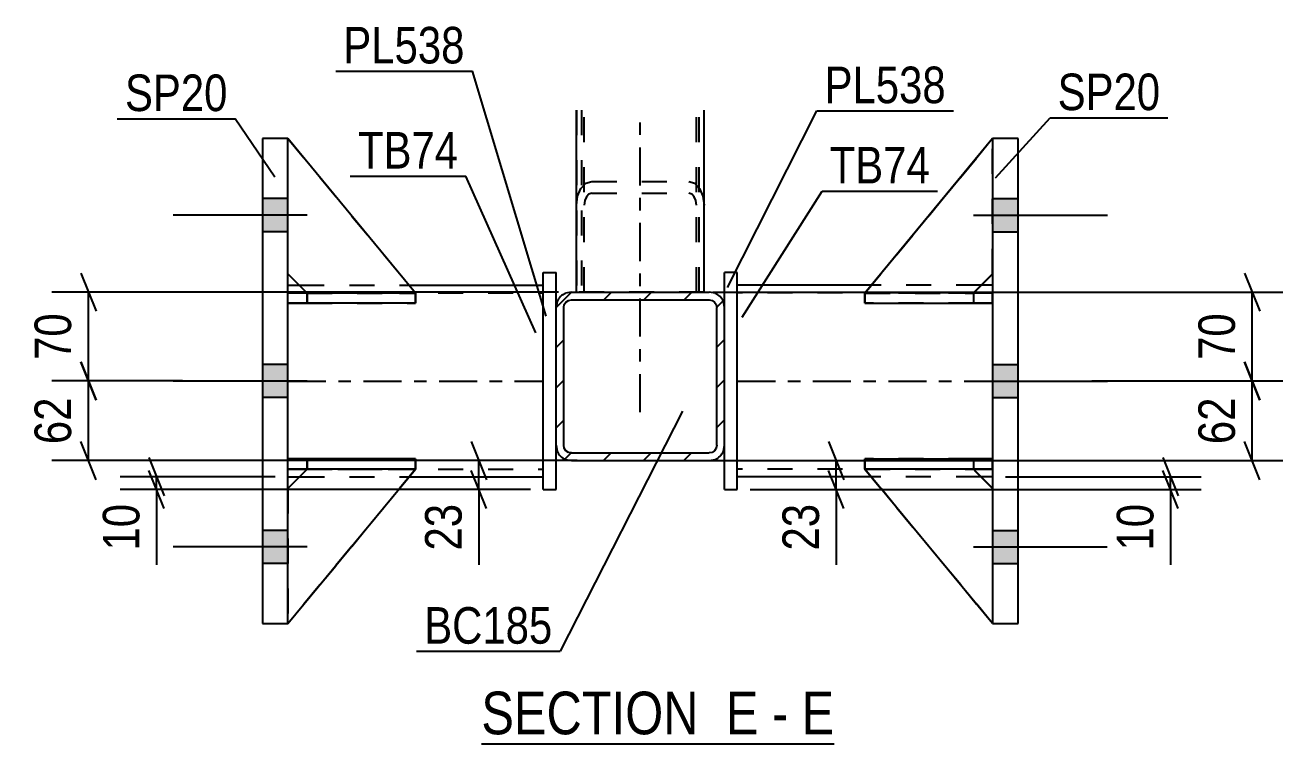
# Model space of a CAD drawing. Header units: millimetres. Extents: x 0 to 1766, y 0 to 560.
# Drawn here: x 1218.9 to 1317.4, y 65 to 121.4 of the extents above; entities that cross this region are included whole.
import ezdxf

# ---------------------------------------------------------------- set-up
doc = ezdxf.new("R2010")
doc.units = ezdxf.units.MM
doc.linetypes.add('DXK_LINE_DOT2', pattern=[3.9198, 1.9599, -1.9599])
doc.linetypes.add('DXK_LINE_DOT3', pattern=[5.9187, 2.979, -0.9799, 0.9799, -0.9799])
doc.styles.add('Arial Narrow', font='ARIALN.TTF', dxfattribs={"height": 0.2})

# ---------------------------------------------------------------- blocks, each defined once
blk = doc.blocks.new('Unknown-814185401-18 - 1250')
at = {"color": 6, "linetype": 'Continuous'}
blk.add_line((1254.627, 65.047), (1282.274, 65.047), dxfattribs=at)
at = {"color": 0, "linetype": 'Continuous'}
for points in [[(1272.735, 65.797), (1272.735, 69.297), (1254.627, 69.297), (1254.627, 65.797)], [(1276.342, 65.797), (1276.342, 69.297), (1273.785, 69.297), (1273.785, 65.797)], [(1278.667, 65.797), (1278.667, 69.297), (1277.392, 69.297), (1277.392, 65.797)], [(1282.274, 65.797), (1282.274, 69.297), (1279.717, 69.297), (1279.717, 65.797)]]:
    blk.add_wipeout(points, dxfattribs=at)
at = {"color": 7, "linetype": 'Continuous', "style": 'Arial Narrow'}
for s, height, p in [('SECTION ', 3.3405, (1254.627, 65.797)), ('E', 3.34, (1273.785, 65.797)), ('E', 3.34, (1279.717, 65.797)), ('-', 3.34, (1277.392, 65.797))]:
    blk.add_text(s, height=height, dxfattribs=at).set_placement(p)
blk = doc.blocks.new('Part-814185401-1461 - 1250')
at = {"color": 2, "linetype": 'Continuous'}
for p, q in [((1259.476, 84.978), (1259.476, 101.978)), ((1259.476, 101.978), (1260.476, 101.978)), ((1260.476, 99.239), (1260.476, 101.978)), ((1260.476, 84.978), (1260.476, 88.439)), ((1259.476, 84.978), (1260.476, 84.978))]:
    blk.add_line(p, q, dxfattribs=at)
at = {"color": 7, "linetype": 'DXK_LINE_DOT2'}
blk.add_line((1260.476, 88.439), (1260.476, 99.239), dxfattribs=at)
blk = doc.blocks.new('Part-814185401-1333 - 1250')
at = {"color": 7, "linetype": 'DXK_LINE_DOT2'}
for p, q in [((1239.476, 87.378), (1239.476, 87.378)), ((1239.476, 86.578), (1239.476, 87.378)), ((1239.476, 87.378), (1240.976, 87.378)), ((1240.976, 87.378), (1249.476, 87.378)), ((1240.976, 87.378), (1240.976, 86.578)), ((1249.476, 87.378), (1243.897, 87.378)), ((1249.476, 87.378), (1249.476, 86.578)), ((1240.976, 86.578), (1239.476, 86.578)), ((1239.476, 86.578), (1239.476, 86.578)), ((1249.476, 86.578), (1240.976, 86.578)), ((1249.476, 86.578), (1243.897, 86.578))]:
    blk.add_line(p, q, dxfattribs=at)
blk = doc.blocks.new('Part-814185401-1335 - 1250')
at = {"color": 2, "linetype": 'Continuous'}
for p, q in [((1239.476, 86.577), (1239.476, 87.377)), ((1249.476, 87.377), (1239.476, 87.377)), ((1249.476, 86.577), (1249.476, 87.377)), ((1249.476, 86.577), (1239.476, 86.577)), ((1239.476, 86.577), (1239.476, 86.577))]:
    blk.add_line(p, q, dxfattribs=at)
at = {"color": 7, "linetype": 'DXK_LINE_DOT2'}
for p, q in [((1240.976, 87.377), (1239.476, 87.377)), ((1240.976, 86.577), (1240.976, 87.377)), ((1249.476, 87.377), (1240.976, 87.377)), ((1239.476, 86.577), (1240.976, 86.577)), ((1240.976, 86.577), (1249.476, 86.577))]:
    blk.add_line(p, q, dxfattribs=at)
blk = doc.blocks.new('Part-814185401-1418 - 1250')
at = {"color": 7, "linetype": 'DXK_LINE_DOT2'}
for p, q in [((1284.677, 100.378), (1293.177, 100.378)), ((1284.677, 99.578), (1284.677, 100.378)), ((1284.677, 100.378), (1290.256, 100.377)), ((1293.177, 99.578), (1284.677, 99.578)), ((1284.677, 99.578), (1290.256, 99.577)), ((1293.177, 100.378), (1294.677, 100.378)), ((1293.177, 100.378), (1293.177, 99.578)), ((1294.677, 99.578), (1293.177, 99.578)), ((1294.677, 99.578), (1294.677, 100.378)), ((1294.677, 100.378), (1294.677, 100.377)), ((1294.677, 99.577), (1294.677, 99.578))]:
    blk.add_line(p, q, dxfattribs=at)
blk = doc.blocks.new('Bolt-814185401-1290 - 1250')
at = {"linetype": 'Continuous'}
for points in [[(1239.476, 105.177), (1239.476, 107.777), (1237.476, 107.777), (1237.476, 105.177)], [(1239.476, 105.177), (1239.476, 107.777), (1237.476, 107.777), (1237.476, 105.177)], [(1239.476, 105.177), (1239.476, 107.777), (1237.476, 107.777), (1237.476, 105.177)], [(1239.476, 92.177), (1239.476, 94.777), (1237.476, 94.777), (1237.476, 92.177)], [(1239.476, 92.177), (1239.476, 94.777), (1237.476, 94.777), (1237.476, 92.177)], [(1239.476, 79.177), (1239.476, 81.777), (1237.476, 81.777), (1237.476, 79.177)], [(1239.476, 79.177), (1239.476, 81.777), (1237.476, 81.777), (1237.476, 79.177)], [(1239.476, 79.177), (1239.476, 81.777), (1237.476, 81.777), (1237.476, 79.177)]]:
    blk.add_hatch(color=1, dxfattribs=at).paths.add_polyline_path(points)
at = {"color": 1, "linetype": 'Continuous'}
for p, q in [((1239.476, 107.777), (1237.476, 107.777)), ((1239.476, 107.777), (1237.476, 107.777)), ((1239.476, 107.777), (1237.476, 107.777)), ((1240.976, 106.477), (1230.476, 106.477)), ((1240.976, 106.477), (1230.476, 106.477)), ((1240.976, 106.477), (1230.476, 106.477)), ((1239.476, 105.177), (1237.476, 105.177)), ((1239.476, 105.177), (1237.476, 105.177)), ((1239.476, 105.177), (1237.476, 105.177)), ((1239.476, 94.777), (1237.476, 94.777)), ((1239.476, 94.777), (1237.476, 94.777)), ((1240.976, 93.477), (1230.476, 93.477)), ((1240.976, 93.477), (1230.476, 93.477)), ((1239.476, 92.177), (1237.476, 92.177)), ((1239.476, 92.177), (1237.476, 92.177)), ((1239.476, 81.777), (1237.476, 81.777)), ((1239.476, 81.777), (1237.476, 81.777)), ((1239.476, 81.777), (1237.476, 81.777)), ((1240.976, 80.477), (1230.476, 80.477)), ((1240.976, 80.477), (1230.476, 80.477)), ((1240.976, 80.477), (1230.476, 80.477)), ((1239.476, 79.177), (1237.476, 79.177)), ((1239.476, 79.177), (1237.476, 79.177)), ((1239.476, 79.177), (1237.476, 79.177))]:
    blk.add_line(p, q, dxfattribs=at)
blk = doc.blocks.new('Bolt-814185401-1307 - 1250')
at = {"linetype": 'Continuous'}
for points in [[(1296.677, 105.177), (1296.677, 107.777), (1294.677, 107.777), (1294.677, 105.177)], [(1296.677, 105.177), (1296.677, 107.777), (1294.677, 107.777), (1294.677, 105.177)], [(1296.677, 105.177), (1296.677, 107.777), (1294.677, 107.777), (1294.677, 105.177)], [(1296.677, 92.177), (1296.677, 94.777), (1294.677, 94.777), (1294.677, 92.177)], [(1296.677, 92.177), (1296.677, 94.777), (1294.677, 94.777), (1294.677, 92.177)], [(1296.677, 79.177), (1296.677, 81.777), (1294.677, 81.777), (1294.677, 79.177)], [(1296.677, 79.177), (1296.677, 81.777), (1294.677, 81.777), (1294.677, 79.177)], [(1296.677, 79.177), (1296.677, 81.777), (1294.677, 81.777), (1294.677, 79.177)]]:
    blk.add_hatch(color=1, dxfattribs=at).paths.add_polyline_path(points)
at = {"color": 1, "linetype": 'Continuous'}
for p, q in [((1294.677, 107.777), (1296.677, 107.777)), ((1294.677, 107.777), (1296.677, 107.777)), ((1294.677, 107.777), (1296.677, 107.777)), ((1293.177, 106.477), (1303.677, 106.477)), ((1293.177, 106.477), (1303.677, 106.477)), ((1293.177, 106.477), (1303.677, 106.477)), ((1294.677, 105.177), (1296.677, 105.177)), ((1294.677, 105.177), (1296.677, 105.177)), ((1294.677, 105.177), (1296.677, 105.177)), ((1294.677, 94.777), (1296.677, 94.777)), ((1294.677, 94.777), (1296.677, 94.777)), ((1293.177, 93.477), (1303.677, 93.477)), ((1293.177, 93.477), (1303.677, 93.477)), ((1294.677, 92.177), (1296.677, 92.177)), ((1294.677, 92.177), (1296.677, 92.177)), ((1294.677, 81.777), (1296.677, 81.777)), ((1294.677, 81.777), (1296.677, 81.777)), ((1294.677, 81.777), (1296.677, 81.777)), ((1293.177, 80.477), (1303.677, 80.477)), ((1293.177, 80.477), (1303.677, 80.477)), ((1293.177, 80.477), (1303.677, 80.477)), ((1294.677, 79.177), (1296.677, 79.177)), ((1294.677, 79.177), (1296.677, 79.177)), ((1294.677, 79.177), (1296.677, 79.177))]:
    blk.add_line(p, q, dxfattribs=at)
blk = doc.blocks.new('Part-814185401-1396 - 1250')
at = {"color": 2, "linetype": 'Continuous'}
for p, q in [((1262.076, 100.439), (1262.076, 114.69)), ((1272.076, 100.439), (1272.076, 114.69))]:
    blk.add_line(p, q, dxfattribs=at)
at = {"color": 7, "linetype": 'DXK_LINE_DOT2'}
for p, q in [((1262.676, 100.439), (1262.676, 114.69)), ((1271.476, 100.439), (1271.476, 114.69)), ((1262.168, 107.967), (1262.428, 108.57)), ((1262.428, 108.57), (1262.817, 108.974)), ((1262.817, 108.974), (1263.276, 109.115)), ((1263.276, 109.115), (1270.876, 109.115)), ((1270.876, 109.115), (1271.336, 108.974)), ((1271.336, 108.974), (1271.725, 108.57)), ((1271.725, 108.57), (1271.985, 107.967)), ((1262.076, 107.255), (1262.168, 107.967)), ((1262.722, 107.611), (1262.676, 107.255)), ((1262.852, 107.913), (1262.722, 107.611)), ((1263.047, 108.114), (1262.852, 107.913)), ((1263.276, 108.185), (1263.047, 108.114)), ((1263.276, 108.185), (1270.876, 108.185)), ((1271.106, 108.114), (1270.876, 108.185)), ((1271.301, 107.913), (1271.106, 108.114)), ((1271.431, 107.611), (1271.301, 107.913)), ((1271.476, 107.255), (1271.431, 107.611)), ((1271.985, 107.967), (1272.076, 107.255)), ((1272.076, 100.439), (1262.076, 100.439))]:
    blk.add_line(p, q, dxfattribs=at)
blk = doc.blocks.new('Part-814185401-1332 - 1250')
at = {"color": 7, "linetype": 'DXK_LINE_DOT2'}
for p, q in [((1239.476, 101.867), (1239.476, 112.477)), ((1239.476, 112.477), (1249.476, 100.367)), ((1239.476, 112.477), (1249.476, 100.367)), ((1240.976, 100.367), (1239.476, 101.867)), ((1240.976, 100.367), (1239.476, 101.867)), ((1249.476, 100.367), (1240.976, 100.367)), ((1240.976, 100.367), (1240.976, 100.367)), ((1240.976, 100.367), (1249.476, 100.367)), ((1249.476, 100.367), (1249.476, 100.367))]:
    blk.add_line(p, q, dxfattribs=at)
blk = doc.blocks.new('Part-814185401-1334 - 1250')
at = {"color": 7, "linetype": 'DXK_LINE_DOT2'}
for p, q in [((1239.476, 100.378), (1239.476, 100.378)), ((1239.476, 99.578), (1239.476, 100.378)), ((1239.476, 100.378), (1240.976, 100.378)), ((1240.976, 99.578), (1239.476, 99.578)), ((1239.476, 99.578), (1239.476, 99.578)), ((1240.976, 100.378), (1249.476, 100.378)), ((1240.976, 100.378), (1240.976, 99.578)), ((1249.476, 99.578), (1240.976, 99.578)), ((1249.476, 100.378), (1243.897, 100.378)), ((1249.476, 99.578), (1243.897, 99.578)), ((1249.476, 100.378), (1249.476, 99.578))]:
    blk.add_line(p, q, dxfattribs=at)
blk = doc.blocks.new('Part-814185401-1336 - 1250')
at = {"color": 2, "linetype": 'Continuous'}
for p, q in [((1239.476, 99.577), (1239.476, 100.377)), ((1239.476, 100.377), (1248.228, 100.377)), ((1249.476, 99.577), (1239.476, 99.577)), ((1239.476, 99.577), (1239.476, 99.577)), ((1249.476, 100.377), (1249.468, 100.377)), ((1249.476, 99.577), (1249.476, 100.377))]:
    blk.add_line(p, q, dxfattribs=at)
at = {"color": 7, "linetype": 'DXK_LINE_DOT2'}
for p, q in [((1240.976, 100.377), (1239.476, 100.377)), ((1239.476, 99.577), (1240.976, 99.577)), ((1240.976, 99.577), (1240.976, 100.377)), ((1240.976, 100.377), (1249.468, 100.377)), ((1240.976, 99.577), (1249.476, 99.577))]:
    blk.add_line(p, q, dxfattribs=at)
blk = doc.blocks.new('Part-814185401-1475 - 1250')
at = {"color": 2, "linetype": 'Continuous'}
for p, q in [((1294.677, 112.477), (1284.677, 100.367)), ((1293.187, 100.377), (1294.677, 101.867)), ((1285.924, 100.367), (1284.677, 100.367)), ((1284.677, 100.367), (1284.677, 100.367))]:
    blk.add_line(p, q, dxfattribs=at)
at = {"color": 7, "linetype": 'DXK_LINE_DOT2'}
for p, q in [((1284.677, 100.367), (1294.677, 112.477)), ((1294.677, 101.867), (1294.677, 112.477)), ((1293.177, 100.367), (1294.677, 101.867)), ((1293.177, 100.367), (1284.677, 100.367)), ((1293.177, 100.367), (1285.924, 100.367)), ((1293.177, 100.367), (1293.187, 100.377)), ((1293.177, 100.367), (1293.177, 100.367))]:
    blk.add_line(p, q, dxfattribs=at)
blk = doc.blocks.new('Part-814185401-1352 - 1250')
at = {"color": 2, "linetype": 'Continuous'}
for p, q in [((1294.677, 112.477), (1294.677, 74.477)), ((1296.677, 112.477), (1294.677, 112.477)), ((1296.677, 74.477), (1296.677, 112.477)), ((1294.677, 74.477), (1296.677, 74.477))]:
    blk.add_line(p, q, dxfattribs=at)
blk = doc.blocks.new('Part-814185401-1369 - 1250')
at = {"color": 2, "linetype": 'Continuous'}
for p, q in [((1237.476, 112.477), (1237.476, 74.477)), ((1239.476, 112.477), (1237.476, 112.477)), ((1239.476, 74.477), (1239.476, 112.477)), ((1237.476, 74.477), (1239.476, 74.477))]:
    blk.add_line(p, q, dxfattribs=at)
blk = doc.blocks.new('Part-814185401-1395 - 1250')
at = {"color": 7, "linetype": 'DXK_LINE_DOT2'}
for p, q in [((1262.076, 114.69), (1262.076, 100.439)), ((1262.476, 114.69), (1262.476, 100.439)), ((1271.676, 100.439), (1271.676, 114.69)), ((1272.076, 100.439), (1272.076, 114.69)), ((1262.076, 100.439), (1272.076, 100.439))]:
    blk.add_line(p, q, dxfattribs=at)
at = {"color": 7, "linetype": 'DXK_LINE_DOT3'}
blk.add_line((1267.076, 91.043), (1267.076, 114.69), dxfattribs=at)
blk = doc.blocks.new('Part-814185401-1474 - 1250')
at = {"color": 7, "linetype": 'DXK_LINE_DOT2'}
for p, q in [((1284.677, 86.567), (1293.177, 86.567)), ((1294.677, 74.477), (1284.677, 86.567)), ((1284.677, 86.567), (1284.677, 86.567)), ((1293.177, 86.567), (1284.677, 86.567)), ((1284.677, 86.567), (1294.677, 74.477)), ((1293.177, 86.567), (1294.677, 85.067)), ((1293.177, 86.567), (1293.177, 86.567)), ((1294.677, 85.067), (1293.177, 86.567)), ((1294.677, 85.067), (1294.677, 74.477))]:
    blk.add_line(p, q, dxfattribs=at)
blk = doc.blocks.new('Part-814185401-1414 - 1250')
at = {"linetype": 'Continuous'}
h = blk.add_hatch(dxfattribs=at)
h.set_pattern_fill('', scale=0.7, style=0, pattern_type=0)
h.set_pattern_definition([(45, (1261.6765, 100.4395), (-1.57154, 1.57154), [])])
h.paths.add_polyline_path([(1272.476, 100.439), (1261.676, 100.439), (1261.217, 100.348), (1260.828, 100.088), (1260.568, 99.699), (1260.476, 99.239), (1260.476, 88.439), (1260.568, 87.98), (1260.828, 87.591), (1261.217, 87.331), (1261.676, 87.239), (1272.476, 87.239), (1272.936, 87.331), (1273.325, 87.591), (1273.585, 87.98), (1273.676, 88.439), (1273.676, 99.239), (1273.585, 99.699), (1273.325, 100.088), (1272.936, 100.348)])
h.paths.add_polyline_path([(1273.031, 99.469), (1273.076, 99.239), (1273.076, 88.439), (1273.031, 88.21), (1272.901, 88.015), (1272.706, 87.885), (1272.476, 87.839), (1261.676, 87.839), (1261.447, 87.885), (1261.252, 88.015), (1261.122, 88.21), (1261.076, 88.439), (1261.076, 99.239), (1261.122, 99.469), (1261.252, 99.664), (1261.447, 99.794), (1261.676, 99.839), (1272.476, 99.839), (1272.706, 99.794), (1272.901, 99.664)])
at = {"color": 2, "linetype": 'Continuous'}
for p, q in [((1260.568, 99.699), (1260.476, 99.239)), ((1261.122, 99.469), (1261.252, 99.664)), ((1261.676, 100.439), (1261.217, 100.348)), ((1261.252, 99.664), (1261.447, 99.794)), ((1261.447, 99.794), (1261.676, 99.839)), ((1261.676, 100.439), (1272.476, 100.439)), ((1261.676, 99.839), (1272.476, 99.839)), ((1272.936, 100.348), (1272.476, 100.439)), ((1272.476, 99.839), (1272.706, 99.794)), ((1272.706, 99.794), (1272.901, 99.664)), ((1272.901, 99.664), (1273.031, 99.469)), ((1273.676, 99.239), (1273.585, 99.699)), ((1260.476, 88.439), (1260.476, 99.239)), ((1261.076, 99.239), (1261.122, 99.469)), ((1261.076, 88.439), (1261.076, 99.239)), ((1273.031, 99.469), (1273.076, 99.239)), ((1273.076, 88.439), (1273.076, 99.239)), ((1273.676, 88.439), (1273.676, 99.239)), ((1260.476, 88.439), (1260.568, 87.98)), ((1261.122, 88.21), (1261.076, 88.439)), ((1261.252, 88.015), (1261.122, 88.21)), ((1261.447, 87.885), (1261.252, 88.015)), ((1261.676, 87.839), (1261.447, 87.885)), ((1261.676, 87.839), (1272.476, 87.839)), ((1272.706, 87.885), (1272.476, 87.839)), ((1272.901, 88.015), (1272.706, 87.885)), ((1273.031, 88.21), (1272.901, 88.015)), ((1273.076, 88.439), (1273.031, 88.21)), ((1273.585, 87.98), (1273.676, 88.439)), ((1261.217, 87.331), (1261.676, 87.239)), ((1261.676, 87.239), (1272.476, 87.239)), ((1272.476, 87.239), (1272.936, 87.331))]:
    blk.add_line(p, q, dxfattribs=at)
at = {"color": 7, "linetype": 'DXK_LINE_DOT3'}
blk.add_line((1267.076, 93.839), (1267.076, 93.839), dxfattribs=at)
at = {"color": 2, "linetype": 'Continuous'}
for centre, start, end in [((1261.676, 99.239), 112.5, 157.5), ((1272.476, 99.239), 22.5, 67.5), ((1261.676, 88.439), 202.5, 247.5), ((1272.476, 88.439), 292.5, 337.5)]:
    blk.add_arc(centre, 1.2, start, end, dxfattribs=at)
blk = doc.blocks.new('Part-814185401-1419 - 1250')
at = {"color": 2, "linetype": 'Continuous'}
for p, q in [((1284.677, 87.377), (1294.677, 87.377)), ((1284.677, 87.377), (1284.677, 86.577)), ((1294.677, 87.377), (1294.677, 87.377)), ((1294.677, 86.577), (1294.677, 87.377)), ((1294.677, 86.577), (1284.677, 86.577))]:
    blk.add_line(p, q, dxfattribs=at)
at = {"color": 7, "linetype": 'DXK_LINE_DOT2'}
for p, q in [((1293.177, 87.377), (1284.677, 87.377)), ((1294.677, 87.377), (1293.177, 87.377)), ((1293.177, 87.377), (1293.177, 86.577)), ((1294.677, 87.377), (1294.677, 87.377)), ((1284.677, 86.577), (1293.177, 86.577)), ((1293.177, 86.577), (1294.677, 86.577))]:
    blk.add_line(p, q, dxfattribs=at)
blk = doc.blocks.new('Part-814185401-1420 - 1250')
at = {"color": 2, "linetype": 'Continuous'}
for p, q in [((1284.685, 100.377), (1284.677, 100.377)), ((1284.677, 100.377), (1284.677, 99.577)), ((1284.677, 99.577), (1294.677, 99.577)), ((1294.677, 100.377), (1285.924, 100.377)), ((1294.677, 100.377), (1294.677, 100.377)), ((1294.677, 100.377), (1294.677, 99.577))]:
    blk.add_line(p, q, dxfattribs=at)
at = {"color": 7, "linetype": 'DXK_LINE_DOT2'}
for p, q in [((1284.677, 99.577), (1293.177, 99.577)), ((1285.924, 100.377), (1284.685, 100.377)), ((1293.177, 100.377), (1284.685, 100.377)), ((1293.177, 100.377), (1294.677, 100.377)), ((1293.177, 100.377), (1293.177, 99.577)), ((1293.177, 99.577), (1294.677, 99.577)), ((1294.677, 100.377), (1294.677, 100.377))]:
    blk.add_line(p, q, dxfattribs=at)
blk = doc.blocks.new('Part-814185401-1421 - 1250')
at = {"color": 2, "linetype": 'Continuous'}
for p, q in [((1240.976, 86.567), (1239.476, 85.067)), ((1239.476, 74.477), (1249.476, 86.567)), ((1249.476, 86.567), (1240.976, 86.567)), ((1240.976, 86.567), (1240.976, 86.567)), ((1249.476, 86.567), (1249.476, 86.567))]:
    blk.add_line(p, q, dxfattribs=at)
at = {"color": 7, "linetype": 'DXK_LINE_DOT2'}
for p, q in [((1239.476, 85.067), (1240.976, 86.567)), ((1239.476, 74.477), (1249.476, 86.567)), ((1240.976, 86.567), (1249.476, 86.567)), ((1239.476, 85.067), (1239.476, 74.477))]:
    blk.add_line(p, q, dxfattribs=at)
blk = doc.blocks.new('Part-814185401-1422 - 1250')
at = {"color": 7, "linetype": 'DXK_LINE_DOT2'}
for p, q in [((1240.976, 86.567), (1239.476, 85.067)), ((1239.476, 74.477), (1249.476, 86.567)), ((1239.476, 85.067), (1240.976, 86.567)), ((1249.476, 86.567), (1239.476, 74.477)), ((1249.476, 86.567), (1240.976, 86.567)), ((1240.976, 86.567), (1240.976, 86.567)), ((1240.976, 86.567), (1249.476, 86.567)), ((1249.476, 86.567), (1249.476, 86.567)), ((1239.476, 85.067), (1239.476, 74.477))]:
    blk.add_line(p, q, dxfattribs=at)
blk = doc.blocks.new('Part-814185401-1423 - 1250')
at = {"color": 2, "linetype": 'Continuous'}
for p, q in [((1249.476, 100.367), (1239.476, 112.477)), ((1240.966, 100.377), (1239.476, 101.867)), ((1248.228, 100.367), (1249.476, 100.367)), ((1249.476, 100.367), (1249.476, 100.367))]:
    blk.add_line(p, q, dxfattribs=at)
at = {"color": 7, "linetype": 'DXK_LINE_DOT2'}
for p, q in [((1239.476, 101.867), (1239.476, 112.477)), ((1239.476, 112.477), (1249.476, 100.367)), ((1240.976, 100.367), (1239.476, 101.867)), ((1240.976, 100.367), (1240.966, 100.377)), ((1249.476, 100.367), (1240.976, 100.367)), ((1240.976, 100.367), (1240.976, 100.367)), ((1240.976, 100.367), (1248.228, 100.367))]:
    blk.add_line(p, q, dxfattribs=at)
blk = doc.blocks.new('Part-814185401-1441 - 1250')
at = {"color": 2, "linetype": 'Continuous'}
for p, q in [((1285.18, 100.977), (1274.676, 100.977)), ((1294.677, 100.977), (1293.786, 100.977)), ((1285.165, 85.977), (1274.676, 85.977)), ((1294.677, 85.977), (1293.767, 85.977))]:
    blk.add_line(p, q, dxfattribs=at)
at = {"color": 7, "linetype": 'DXK_LINE_DOT2'}
for p, q in [((1274.676, 85.977), (1274.676, 100.977)), ((1293.786, 100.977), (1285.18, 100.977)), ((1294.677, 100.977), (1294.677, 85.977)), ((1294.677, 100.377), (1274.676, 100.377)), ((1294.677, 86.577), (1274.676, 86.577)), ((1293.767, 85.977), (1285.165, 85.977))]:
    blk.add_line(p, q, dxfattribs=at)
at = {"color": 7, "linetype": 'DXK_LINE_DOT3'}
blk.add_line((1274.676, 93.477), (1294.677, 93.477), dxfattribs=at)
blk = doc.blocks.new('Part-814185401-1456 - 1250')
at = {"color": 2, "linetype": 'Continuous'}
for p, q in [((1274.676, 101.978), (1273.676, 101.978)), ((1273.676, 99.239), (1273.676, 101.978)), ((1274.676, 84.978), (1274.676, 101.978)), ((1273.676, 84.978), (1273.676, 88.439)), ((1273.676, 84.978), (1274.676, 84.978))]:
    blk.add_line(p, q, dxfattribs=at)
at = {"color": 7, "linetype": 'DXK_LINE_DOT2'}
blk.add_line((1273.676, 88.439), (1273.676, 99.239), dxfattribs=at)
blk = doc.blocks.new('Part-814185401-1472 - 1250')
at = {"color": 2, "linetype": 'Continuous'}
for p, q in [((1239.476, 100.977), (1240.367, 100.977)), ((1248.973, 100.977), (1259.476, 100.977)), ((1239.476, 85.977), (1240.386, 85.977)), ((1248.988, 85.977), (1259.476, 85.977))]:
    blk.add_line(p, q, dxfattribs=at)
at = {"color": 7, "linetype": 'DXK_LINE_DOT2'}
for p, q in [((1239.476, 85.977), (1239.476, 100.977)), ((1240.367, 100.977), (1248.973, 100.977)), ((1259.476, 85.977), (1259.476, 100.977)), ((1239.476, 100.377), (1259.476, 100.377)), ((1239.476, 86.577), (1259.476, 86.577)), ((1240.386, 85.977), (1248.988, 85.977))]:
    blk.add_line(p, q, dxfattribs=at)
at = {"color": 7, "linetype": 'DXK_LINE_DOT3'}
blk.add_line((1239.476, 93.477), (1259.476, 93.477), dxfattribs=at)
blk = doc.blocks.new('Part-814185401-1473 - 1250')
at = {"color": 2, "linetype": 'Continuous'}
for p, q in [((1284.677, 86.567), (1284.677, 86.567)), ((1293.177, 86.567), (1284.677, 86.567)), ((1294.677, 74.477), (1284.677, 86.567)), ((1293.177, 86.567), (1293.177, 86.567)), ((1293.177, 86.567), (1294.677, 85.067))]:
    blk.add_line(p, q, dxfattribs=at)
at = {"color": 7, "linetype": 'DXK_LINE_DOT2'}
for p, q in [((1284.677, 86.567), (1293.177, 86.567)), ((1294.677, 74.477), (1284.677, 86.567)), ((1293.177, 86.567), (1294.677, 85.067)), ((1294.677, 85.067), (1294.677, 74.477))]:
    blk.add_line(p, q, dxfattribs=at)
blk = doc.blocks.new('Part-814185401-1476 - 1250')
at = {"color": 7, "linetype": 'DXK_LINE_DOT2'}
for p, q in [((1294.677, 112.477), (1284.677, 100.367)), ((1284.677, 100.367), (1294.677, 112.477)), ((1294.677, 101.867), (1294.677, 112.477)), ((1293.177, 100.367), (1294.677, 101.867)), ((1293.177, 100.367), (1294.677, 101.867)), ((1284.677, 100.367), (1293.177, 100.367)), ((1284.677, 100.367), (1284.677, 100.367)), ((1293.177, 100.367), (1284.677, 100.367)), ((1293.177, 100.367), (1293.177, 100.367))]:
    blk.add_line(p, q, dxfattribs=at)
blk = doc.blocks.new('Part-814185401-1477 - 1250')
at = {"color": 7, "linetype": 'DXK_LINE_DOT2'}
for p, q in [((1284.677, 87.378), (1293.177, 87.378)), ((1284.677, 86.578), (1284.677, 87.378)), ((1284.677, 87.378), (1290.256, 87.377)), ((1293.177, 87.378), (1294.677, 87.378)), ((1293.177, 87.378), (1293.177, 86.578)), ((1294.677, 86.578), (1294.677, 87.378)), ((1294.677, 87.378), (1294.677, 87.377)), ((1293.177, 86.578), (1284.677, 86.578)), ((1284.677, 86.578), (1290.256, 86.577)), ((1294.677, 86.578), (1293.177, 86.578)), ((1294.677, 86.577), (1294.677, 86.578))]:
    blk.add_line(p, q, dxfattribs=at)
blk = doc.blocks.new('StraightDimension-814185401-1528 - 1250')
at = {"color": 7, "linetype": 'Continuous'}
for p, q in [((1314.407, 101.939), (1315.607, 98.939)), ((1272.76, 100.439), (1317.407, 100.439)), ((1315.007, 93.479), (1315.007, 100.439)), ((1315.607, 91.979), (1314.407, 94.979)), ((1302.456, 93.479), (1317.407, 93.479))]:
    blk.add_line(p, q, dxfattribs=at)
at = {"color": 0}
blk.add_wipeout([(1314.257, 99.387), (1310.057, 99.387), (1310.057, 94.531), (1314.257, 94.531)], dxfattribs=at)
at = {"color": 3, "style": 'Arial Narrow'}
blk.add_text('70', height=2.8633, rotation=90.00021, dxfattribs=at).set_placement((1313.657, 95.131))
blk = doc.blocks.new('StraightDimension-814185401-1550 - 1250')
at = {"color": 7, "linetype": 'Continuous'}
for p, q in [((1308.015, 87.477), (1309.215, 84.477)), ((1295.677, 85.977), (1311.015, 85.977)), ((1309.215, 83.478), (1308.015, 86.478)), ((1308.615, 84.978), (1308.615, 85.977)), ((1275.676, 84.978), (1311.015, 84.978)), ((1308.615, 84.978), (1308.615, 79.071)), ((1308.615, 84.978), (1308.615, 79.071))]:
    blk.add_line(p, q, dxfattribs=at)
at = {"color": 0}
blk.add_wipeout([(1307.865, 84.453), (1303.665, 84.453), (1303.665, 79.596), (1307.865, 79.596)], dxfattribs=at)
at = {"color": 3, "style": 'Arial Narrow'}
blk.add_text('10', height=2.8633, rotation=90.00021, dxfattribs=at).set_placement((1307.265, 80.196))
blk = doc.blocks.new('StraightDimension-814185401-1561 - 1250')
at = {"color": 7, "linetype": 'Continuous'}
for p, q in [((1228.592, 87.477), (1229.792, 84.477)), ((1238.476, 85.977), (1226.342, 85.977)), ((1229.792, 83.478), (1228.592, 86.478)), ((1229.192, 84.978), (1229.192, 85.977)), ((1258.476, 84.978), (1226.342, 84.978)), ((1229.192, 84.978), (1229.192, 79.071)), ((1229.192, 84.978), (1229.192, 79.071))]:
    blk.add_line(p, q, dxfattribs=at)
at = {"color": 0}
blk.add_wipeout([(1228.442, 84.453), (1224.242, 84.453), (1224.242, 79.596), (1228.442, 79.596)], dxfattribs=at)
at = {"color": 3, "style": 'Arial Narrow'}
blk.add_text('10', height=2.8633, rotation=90.00021, dxfattribs=at).set_placement((1227.842, 80.196))
blk = doc.blocks.new('StraightDimension-814185401-1539 - 1250')
at = {"color": 7, "linetype": 'Continuous'}
for p, q in [((1314.407, 94.979), (1315.607, 91.979)), ((1302.456, 93.479), (1317.407, 93.479)), ((1315.007, 87.239), (1315.007, 93.479)), ((1315.607, 85.739), (1314.407, 88.739)), ((1272.095, 87.239), (1317.407, 87.239))]:
    blk.add_line(p, q, dxfattribs=at)
at = {"color": 0}
blk.add_wipeout([(1314.257, 92.787), (1310.057, 92.787), (1310.057, 87.931), (1314.257, 87.931)], dxfattribs=at)
at = {"color": 3, "style": 'Arial Narrow'}
blk.add_text('62', height=2.8633, rotation=90.00021, dxfattribs=at).set_placement((1313.657, 88.531))
blk = doc.blocks.new('StraightDimension-814185401-1479 - 1250')
at = {"color": 7, "linetype": 'Continuous'}
for p, q in [((1253.831, 88.739), (1255.031, 85.739)), ((1262.127, 87.239), (1251.581, 87.239)), ((1254.431, 84.978), (1254.431, 87.239)), ((1255.031, 83.478), (1253.831, 86.478)), ((1258.476, 84.978), (1251.581, 84.978)), ((1254.431, 84.978), (1254.431, 79.071)), ((1254.431, 84.978), (1254.431, 79.071))]:
    blk.add_line(p, q, dxfattribs=at)
at = {"color": 0}
blk.add_wipeout([(1253.681, 84.453), (1249.481, 84.453), (1249.481, 79.596), (1253.681, 79.596)], dxfattribs=at)
at = {"color": 3, "style": 'Arial Narrow'}
blk.add_text('23', height=2.8633, rotation=90.00021, dxfattribs=at).set_placement((1253.081, 80.196))
blk = doc.blocks.new('StraightDimension-814185401-1494 - 1250')
at = {"color": 7, "linetype": 'Continuous'}
for p, q in [((1223.244, 101.939), (1224.444, 98.939)), ((1260.676, 100.439), (1220.994, 100.439)), ((1223.844, 93.479), (1223.844, 100.439)), ((1224.444, 91.979), (1223.244, 94.979)), ((1231.227, 93.479), (1220.994, 93.479))]:
    blk.add_line(p, q, dxfattribs=at)
at = {"color": 0}
blk.add_wipeout([(1223.094, 99.387), (1218.894, 99.387), (1218.894, 94.531), (1223.094, 94.531)], dxfattribs=at)
at = {"color": 3, "style": 'Arial Narrow'}
blk.add_text('70', height=2.8633, rotation=90.00021, dxfattribs=at).set_placement((1222.494, 95.131))
blk = doc.blocks.new('StraightDimension-814185401-1506 - 1250')
at = {"color": 7, "linetype": 'Continuous'}
for p, q in [((1223.244, 94.979), (1224.444, 91.979)), ((1231.227, 93.479), (1220.994, 93.479)), ((1223.844, 87.239), (1223.844, 93.479)), ((1224.444, 85.739), (1223.244, 88.739)), ((1260.676, 87.239), (1220.994, 87.239))]:
    blk.add_line(p, q, dxfattribs=at)
at = {"color": 0}
blk.add_wipeout([(1223.094, 92.787), (1218.894, 92.787), (1218.894, 87.931), (1223.094, 87.931)], dxfattribs=at)
at = {"color": 3, "style": 'Arial Narrow'}
blk.add_text('62', height=2.8633, rotation=90.00021, dxfattribs=at).set_placement((1222.494, 88.531))
blk = doc.blocks.new('StraightDimension-814185401-1517 - 1250')
at = {"color": 7, "linetype": 'Continuous'}
for p, q in [((1281.825, 88.739), (1283.025, 85.739)), ((1272.22, 87.239), (1284.825, 87.239)), ((1282.425, 84.978), (1282.425, 87.239)), ((1283.025, 83.478), (1281.825, 86.478)), ((1275.676, 84.978), (1284.825, 84.978)), ((1282.425, 84.978), (1282.425, 79.071)), ((1282.425, 84.978), (1282.425, 79.071))]:
    blk.add_line(p, q, dxfattribs=at)
at = {"color": 0}
blk.add_wipeout([(1281.675, 84.453), (1277.475, 84.453), (1277.475, 79.596), (1281.675, 79.596)], dxfattribs=at)
at = {"color": 3, "style": 'Arial Narrow'}
blk.add_text('23', height=2.8633, rotation=90.00021, dxfattribs=at).set_placement((1281.075, 80.196))
blk = doc.blocks.new('Mark-814185401-1347 - 1250')
at = {"color": 30, "linetype": 'Continuous'}
for p, q in [((1294.892, 109.396), (1299.169, 114.101)), ((1299.169, 114.101), (1308.408, 114.101))]:
    blk.add_line(p, q, dxfattribs=at)
at = {"color": 0}
blk.add_wipeout([(1307.808, 114.701), (1307.808, 117.701), (1299.769, 117.701), (1299.769, 114.701)], dxfattribs=at)
blk.add_wipeout([(1307.808, 114.701), (1307.808, 117.701), (1299.769, 117.701), (1299.769, 114.701)], dxfattribs=at)
at = {"color": 3, "style": 'Arial Narrow'}
blk.add_text('SP20', height=2.8633, dxfattribs=at).set_placement((1299.769, 114.701))
blk = doc.blocks.new('Mark-814185401-1365 - 1250')
at = {"color": 30, "linetype": 'Continuous'}
for p in [(1226.112, 114.029), (1238.441, 109.449)]:
    blk.add_line(p, (1235.351, 114.029), dxfattribs=at)
at = {"color": 0}
blk.add_wipeout([(1234.751, 114.629), (1234.751, 117.629), (1226.712, 117.629), (1226.712, 114.629)], dxfattribs=at)
blk.add_wipeout([(1234.751, 114.629), (1234.751, 117.629), (1226.712, 117.629), (1226.712, 114.629)], dxfattribs=at)
at = {"color": 3, "style": 'Arial Narrow'}
blk.add_text('SP20', height=2.8633, dxfattribs=at).set_placement((1226.712, 114.629))
blk = doc.blocks.new('Mark-814185401-1410 - 1250')
at = {"color": 30, "linetype": 'Continuous'}
for p in [(1270.376, 91.113), (1249.553, 72.297)]:
    blk.add_line(p, (1260.802, 72.297), dxfattribs=at)
at = {"color": 0}
blk.add_wipeout([(1260.202, 72.897), (1260.202, 75.897), (1250.153, 75.897), (1250.153, 72.897)], dxfattribs=at)
blk.add_wipeout([(1260.202, 72.897), (1260.202, 75.897), (1250.153, 75.897), (1250.153, 72.897)], dxfattribs=at)
at = {"color": 3, "style": 'Arial Narrow'}
blk.add_text('BC185', height=2.8633, dxfattribs=at).set_placement((1250.153, 72.897))
blk = doc.blocks.new('Mark-814185401-1437 - 1250')
at = {"color": 30, "linetype": 'Continuous'}
for p, q in [((1275.057, 98.482), (1281.311, 108.359)), ((1281.311, 108.359), (1290.366, 108.359))]:
    blk.add_line(p, q, dxfattribs=at)
at = {"color": 0}
blk.add_wipeout([(1289.766, 108.959), (1289.766, 111.959), (1281.911, 111.959), (1281.911, 108.959)], dxfattribs=at)
blk.add_wipeout([(1289.766, 108.959), (1289.766, 111.959), (1281.911, 111.959), (1281.911, 108.959)], dxfattribs=at)
at = {"color": 3, "style": 'Arial Narrow'}
blk.add_text('TB74', height=2.8633, dxfattribs=at).set_placement((1281.911, 108.959))
blk = doc.blocks.new('Mark-814185401-1452 - 1250')
at = {"color": 30, "linetype": 'Continuous'}
for p, q in [((1273.92, 100.812), (1280.912, 114.647)), ((1280.912, 114.647), (1291.615, 114.647))]:
    blk.add_line(p, q, dxfattribs=at)
at = {"color": 0}
blk.add_wipeout([(1291.015, 115.247), (1291.015, 118.247), (1281.512, 118.247), (1281.512, 115.247)], dxfattribs=at)
blk.add_wipeout([(1291.015, 115.247), (1291.015, 118.247), (1281.512, 118.247), (1281.512, 115.247)], dxfattribs=at)
at = {"color": 3, "style": 'Arial Narrow'}
blk.add_text('PL538', height=2.8633, dxfattribs=at).set_placement((1281.512, 115.247))
blk = doc.blocks.new('Mark-814185401-1457 - 1250')
at = {"color": 30, "linetype": 'Continuous'}
for p in [(1243.217, 117.762), (1259.706, 98.548)]:
    blk.add_line(p, (1253.921, 117.762), dxfattribs=at)
at = {"color": 0}
blk.add_wipeout([(1253.321, 118.362), (1253.321, 121.362), (1243.817, 121.362), (1243.817, 118.362)], dxfattribs=at)
blk.add_wipeout([(1253.321, 118.362), (1253.321, 121.362), (1243.817, 121.362), (1243.817, 118.362)], dxfattribs=at)
at = {"color": 3, "style": 'Arial Narrow'}
blk.add_text('PL538', height=2.8633, dxfattribs=at).set_placement((1243.817, 118.362))
blk = doc.blocks.new('Mark-814185401-1468 - 1250')
at = {"color": 30, "linetype": 'Continuous'}
for p in [(1244.362, 109.526), (1258.893, 97.256)]:
    blk.add_line(p, (1253.417, 109.526), dxfattribs=at)
at = {"color": 0}
blk.add_wipeout([(1252.817, 110.126), (1252.817, 113.126), (1244.962, 113.126), (1244.962, 110.126)], dxfattribs=at)
blk.add_wipeout([(1252.817, 110.126), (1252.817, 113.126), (1244.962, 113.126), (1244.962, 110.126)], dxfattribs=at)
at = {"color": 3, "style": 'Arial Narrow'}
blk.add_text('TB74', height=2.8633, dxfattribs=at).set_placement((1244.962, 110.126))

msp = doc.modelspace()

# ---------------------------------------------------------------- block references
for name in ['Part-814185401-1396 - 1250', 'Part-814185401-1395 - 1250', 'Part-814185401-1369 - 1250', 'Part-814185401-1332 - 1250', 'Part-814185401-1423 - 1250', 'Part-814185401-1475 - 1250', 'Part-814185401-1476 - 1250', 'Part-814185401-1352 - 1250', 'Bolt-814185401-1290 - 1250', 'Bolt-814185401-1307 - 1250', 'Part-814185401-1461 - 1250', 'Part-814185401-1456 - 1250', 'Part-814185401-1472 - 1250', 'Part-814185401-1441 - 1250', 'Part-814185401-1334 - 1250', 'Part-814185401-1336 - 1250', 'Part-814185401-1414 - 1250', 'Part-814185401-1418 - 1250', 'Part-814185401-1420 - 1250', 'Part-814185401-1333 - 1250', 'Part-814185401-1335 - 1250', 'Part-814185401-1477 - 1250', 'Part-814185401-1419 - 1250', 'Part-814185401-1421 - 1250', 'Part-814185401-1422 - 1250', 'Part-814185401-1474 - 1250', 'Part-814185401-1473 - 1250', 'Unknown-814185401-18 - 1250']:
    msp.add_blockref(name, (0, 0))

# ---------------------------------------------------------------- next in the draw order: block references
for name in ['Mark-814185401-1365 - 1250', 'Mark-814185401-1347 - 1250', 'StraightDimension-814185401-1494 - 1250', 'StraightDimension-814185401-1528 - 1250', 'StraightDimension-814185401-1561 - 1250', 'StraightDimension-814185401-1550 - 1250']:
    msp.add_blockref(name, (0, 0))

# ---------------------------------------------------------------- next in the draw order: block references
for name in ['Mark-814185401-1457 - 1250', 'Mark-814185401-1437 - 1250', 'StraightDimension-814185401-1539 - 1250', 'StraightDimension-814185401-1479 - 1250']:
    msp.add_blockref(name, (0, 0))

# ---------------------------------------------------------------- next in the draw order: block references
for name in ['Mark-814185401-1452 - 1250', 'Mark-814185401-1468 - 1250', 'StraightDimension-814185401-1506 - 1250', 'StraightDimension-814185401-1517 - 1250']:
    msp.add_blockref(name, (0, 0))

# ---------------------------------------------------------------- next in the draw order: block references
msp.add_blockref('Mark-814185401-1410 - 1250', (0, 0))

doc.saveas('drawing.dxf')
